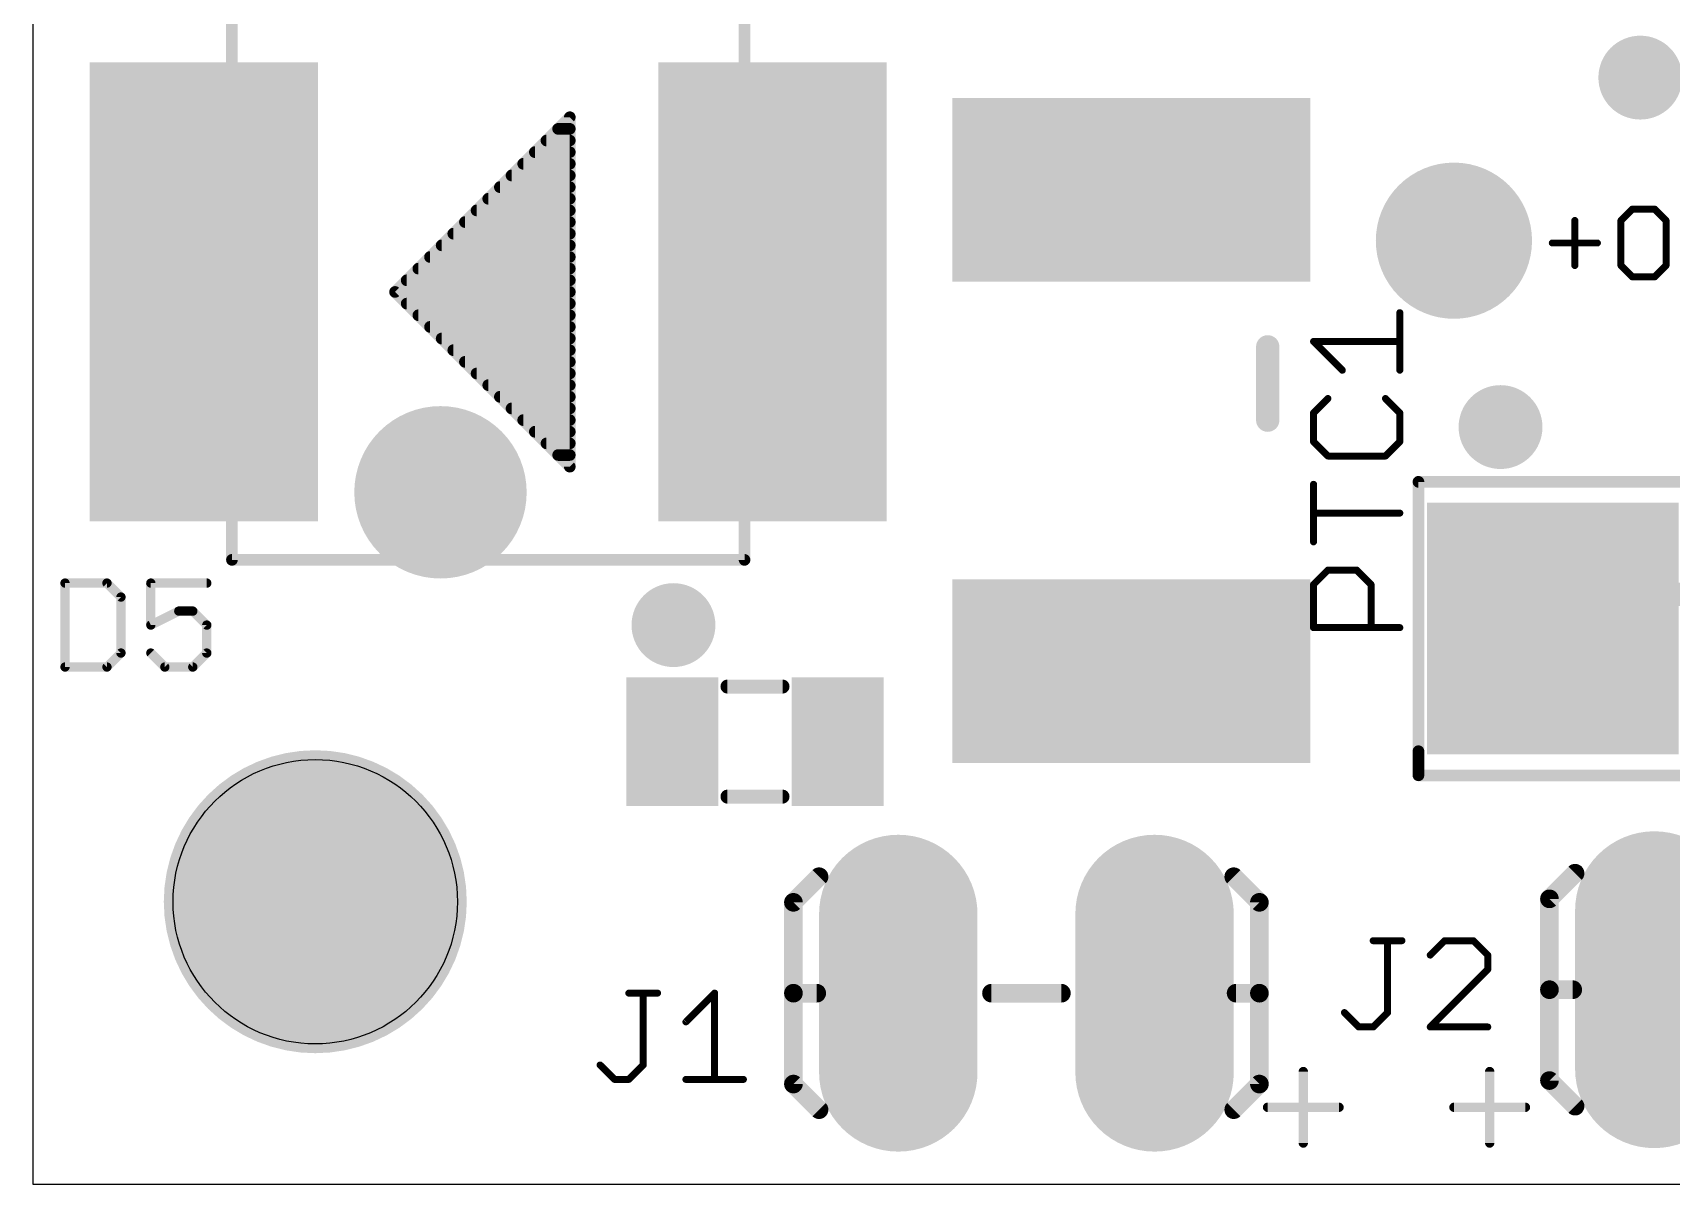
# Model space of a CAD drawing. Extents: x 0 to 96, y -11 to 42.
# Drawn here: x 0 to 17.86, y 0 to 12.55 of the extents above; entities that cross this region are included whole.
import ezdxf

# ---------------------------------------------------------------- set-up
doc = ezdxf.new("R2010")
doc.units = 0
for name, color, linetype in [('17', 82, 'CONTINUOUS'), ('18', 82, 'CONTINUOUS'), ('20', 7, 'CONTINUOUS'), ('21', 253, 'CONTINUOUS'), ('22', 253, 'CONTINUOUS'), ('29', 253, 'CONTINUOUS')]:
    doc.layers.add(name, color=color, linetype=linetype)

# ---------------------------------------------------------------- blocks, each defined once
blk = doc.blocks.new('RECT')
blk.add_solid([(-0.5, -0.5), (0.5, -0.5), (-0.5, 0.5), (0.5, 0.5)])
blk = doc.blocks.new('LONGP100')
at = {"const_width": 1}
blk.add_lwpolyline([(-0.5, 0), (0.5, 0)], dxfattribs=at)
at = {"const_width": 0.5}
for points in [[(-0.5, 0.25, 1), (-0.5, -0.25)], [(0.5, -0.25, 1), (0.5, 0.25)]]:
    blk.add_lwpolyline(points, format="xyb", dxfattribs=at)
blk = doc.blocks.new('ROUNDP')
at = {"const_width": 0.5}
blk.add_lwpolyline([(0, -0.25, 1), (0, 0.25, 1), (0, -0.25)], format="xyb", dxfattribs=at)
blk = doc.blocks.new('ROUNDV')
at = {"const_width": 0.5}
blk.add_lwpolyline([(0, -0.25, 1), (0, 0.25, 1), (0, -0.25)], format="xyb", dxfattribs=at)

msp = doc.modelspace()

# ---------------------------------------------------------------- linework, layer by layer
at = {"layer": '20'}
for p, q in [((0, 34), (0, 0)), ((0, 0), (29.35, 0))]:
    msp.add_line(p, q, dxfattribs=at)
msp.add_circle((3.08, 3.08), 1.55, dxfattribs=at)
at = {"layer": '21'}
for points, const_width in [([(2.1717, 6.8072), (2.1717, 12.6492)], 0.127), ([(7.7597, 12.6492), (7.7597, 6.8072)], 0.127), ([(3.9497, 9.7282), (5.8547, 11.6332)], 0.127), ([(5.8547, 11.6332), (5.8547, 7.8232)], 0.127), ([(5.8547, 11.3792), (5.6007, 11.3792)], 0.127), ([(5.8547, 11.5062), (5.7277, 11.5062)], 0.127), ([(5.8547, 11.2522), (5.4737, 11.2522)], 0.127), ([(5.8547, 11.1252), (5.3467, 11.1252)], 0.127), ([(5.8547, 10.8712), (5.0927, 10.8712)], 0.127), ([(5.8547, 10.9982), (5.2197, 10.9982)], 0.127), ([(5.8547, 10.7442), (4.9657, 10.7442)], 0.127), ([(5.8547, 10.4902), (4.7117, 10.4902)], 0.127), ([(5.8547, 10.6172), (4.8387, 10.6172)], 0.127), ([(5.8547, 10.3632), (4.5847, 10.3632)], 0.127), ([(5.8547, 10.2362), (4.4577, 10.2362)], 0.127), ([(5.8547, 9.9822), (4.2037, 9.9822)], 0.127), ([(5.8547, 10.1092), (4.3307, 10.1092)], 0.127), ([(5.8547, 9.8552), (4.0767, 9.8552)], 0.127), ([(5.8547, 7.8232), (3.9497, 9.7282)], 0.127), ([(5.8547, 9.7282), (3.9497, 9.7282)], 0.127), ([(5.8547, 9.6012), (4.0767, 9.6012)], 0.127), ([(5.8547, 9.4742), (4.2037, 9.4742)], 0.127), ([(14.904, 8.8749), (14.904, 9.5019)], 0.0762), ([(5.8547, 9.3472), (4.3307, 9.3472)], 0.127), ([(5.8547, 9.2202), (4.4577, 9.2202)], 0.127), ([(5.8547, 9.0932), (4.5847, 9.0932)], 0.127), ([(14.2769, 8.8749), (13.9634, 9.1884)], 0.0762), ([(13.9634, 9.1884), (14.904, 9.1884)], 0.0762), ([(5.8547, 8.9662), (4.7117, 8.9662)], 0.127), ([(5.8547, 8.8392), (4.8387, 8.8392)], 0.127), ([(5.8547, 8.7122), (4.9657, 8.7122)], 0.127), ([(5.8547, 8.5852), (5.0927, 8.5852)], 0.127), ([(14.1202, 8.5664), (13.9634, 8.4097)], 0.0762), ([(14.904, 8.4097), (14.7472, 8.5664)], 0.0762), ([(5.8547, 8.4582), (5.2197, 8.4582)], 0.127), ([(13.9634, 8.4097), (13.9634, 8.0961)], 0.0762), ([(14.904, 8.0961), (14.904, 8.4097)], 0.0762), ([(5.8547, 8.3312), (5.3467, 8.3312)], 0.127), ([(5.8547, 8.2042), (5.4737, 8.2042)], 0.127), ([(5.8547, 8.0772), (5.6007, 8.0772)], 0.127), ([(13.9634, 8.0961), (14.1202, 7.9394)], 0.0762), ([(14.7472, 7.9394), (14.904, 8.0961)], 0.0762), ([(5.8547, 7.9502), (5.7277, 7.9502)], 0.127), ([(14.1202, 7.9394), (14.7472, 7.9394)], 0.0762), ([(15.107, 4.6639), (15.107, 7.6579)], 0.127), ([(15.107, 7.6579), (22.712, 7.6579)], 0.127), ([(13.9634, 7.0038), (13.9634, 7.6309)], 0.0762), ([(14.904, 7.3174), (13.9634, 7.3174)], 0.0762), ([(7.7597, 6.8072), (2.1717, 6.8072)], 0.127), ([(13.9634, 6.5386), (14.1202, 6.6954)], 0.0762), ([(14.1202, 6.6954), (14.4337, 6.6954)], 0.0762), ([(14.4337, 6.6954), (14.5905, 6.5386)], 0.0762), ([(0.3515, 6.554), (0.3515, 5.6388)], 0.1016), ([(0.8091, 6.554), (0.3515, 6.554)], 0.1016), ([(0.9616, 6.4015), (0.8091, 6.554)], 0.1016), ([(0.9616, 5.7913), (0.9616, 6.4015)], 0.1016), ([(1.8971, 6.554), (1.287, 6.554)], 0.1016), ([(1.287, 6.554), (1.287, 6.0964)], 0.1016), ([(13.9634, 6.0683), (13.9634, 6.5386)], 0.0762), ([(14.5905, 6.5386), (14.5905, 6.0683)], 0.0762), ([(1.287, 6.0964), (1.592, 6.2489)], 0.1016), ([(1.592, 6.2489), (1.7446, 6.2489)], 0.1016), ([(1.7446, 6.2489), (1.8971, 6.0964)], 0.1016), ([(1.8971, 6.0964), (1.8971, 5.7913)], 0.1016), ([(14.904, 6.0683), (13.9634, 6.0683)], 0.0762), ([(0.8091, 5.6388), (0.9616, 5.7913)], 0.1016), ([(1.4395, 5.6388), (1.287, 5.7913)], 0.1016), ([(1.8971, 5.7913), (1.7446, 5.6388)], 0.1016), ([(0.3515, 5.6388), (0.8091, 5.6388)], 0.1016), ([(1.7446, 5.6388), (1.4395, 5.6388)], 0.1016), ([(7.574, 5.426), (8.174, 5.426)], 0.1524), ([(15.107, 4.6639), (15.107, 4.7214)], 0.127), ([(15.107, 4.4579), (15.107, 4.6639)], 0.127), ([(22.712, 4.4579), (15.107, 4.4579)], 0.127), ([(7.574, 4.226), (8.174, 4.226)], 0.1524), ([(8.2931, 3.0734), (8.5725, 3.3528)], 0.2032), ([(13.3731, 3.0734), (13.0937, 3.3528)], 0.2032), ([(16.5354, 3.1115), (16.8148, 3.3909)], 0.2032), ([(8.2931, 2.0828), (8.2931, 3.0734)], 0.2032), ([(13.3731, 2.0828), (13.3731, 3.0734)], 0.2032), ([(16.5354, 2.1209), (16.5354, 3.1115)], 0.2032), ([(14.6137, 2.6551), (14.9273, 2.6551)], 0.0762), ([(14.7705, 1.8713), (14.7705, 2.6551)], 0.0762), ([(15.3925, 2.6551), (15.2357, 2.4983)], 0.0762), ([(15.706, 2.6551), (15.3925, 2.6551)], 0.0762), ([(15.8628, 2.4983), (15.706, 2.6551)], 0.0762), ([(15.8628, 2.3416), (15.8628, 2.4983)], 0.0762), ([(15.2357, 1.7145), (15.8628, 2.3416)], 0.0762), ([(8.2931, 2.0828), (8.5471, 2.0828)], 0.2032), ([(8.2931, 2.0828), (8.2931, 1.0922)], 0.2032), ([(11.2141, 2.0828), (10.4521, 2.0828)], 0.2032), ([(13.3731, 2.0828), (13.1191, 2.0828)], 0.2032), ([(13.3731, 2.0828), (13.3731, 1.0922)], 0.2032), ([(16.5354, 2.1209), (16.7894, 2.1209)], 0.2032), ([(16.5354, 2.1209), (16.5354, 1.1303)], 0.2032), ([(6.4984, 2.0836), (6.812, 2.0836)], 0.0762), ([(6.6552, 1.2998), (6.6552, 2.0836)], 0.0762), ([(7.1204, 1.7701), (7.434, 2.0836)], 0.0762), ([(7.434, 2.0836), (7.434, 1.143)], 0.0762), ([(14.3002, 1.8713), (14.457, 1.7145)], 0.0762), ([(14.6137, 1.7145), (14.7705, 1.8713)], 0.0762), ([(14.457, 1.7145), (14.6137, 1.7145)], 0.0762), ([(15.8628, 1.7145), (15.2357, 1.7145)], 0.0762), ([(6.1849, 1.2998), (6.3417, 1.143)], 0.0762), ([(6.4984, 1.143), (6.6552, 1.2998)], 0.0762), ([(13.8518, 1.2285), (13.8518, 0.4489)], 0.1016), ([(15.8838, 1.2285), (15.8838, 0.4489)], 0.1016), ([(6.3417, 1.143), (6.4984, 1.143)], 0.0762), ([(7.1204, 1.143), (7.7475, 1.143)], 0.0762), ([(8.2931, 1.0922), (8.5725, 0.8128)], 0.2032), ([(13.3731, 1.0922), (13.0937, 0.8128)], 0.2032), ([(16.5354, 1.1303), (16.8148, 0.8509)], 0.2032), ([(13.462, 0.8387), (14.2416, 0.8387)], 0.1016), ([(15.494, 0.8387), (16.2736, 0.8387)], 0.1016)]:
    msp.add_lwpolyline(points, dxfattribs=dict(at, const_width=const_width))
for points, const_width in [([(5.8864, 11.6332, 1), (5.823, 11.6332)], 0.0635), ([(5.8772, 11.6107, 1), (5.8322, 11.6557)], 0.0635), ([(5.6007, 11.411, 1), (5.6007, 11.3475)], 0.0635), ([(5.7277, 11.538, 1), (5.7277, 11.4744)], 0.0635), ([(5.8547, 11.4744, 1), (5.8547, 11.538)], 0.0635), ([(5.8547, 11.3475, 1), (5.8547, 11.411)], 0.0635), ([(5.4737, 11.284, 1), (5.4737, 11.2204)], 0.0635), ([(5.8547, 11.2204, 1), (5.8547, 11.284)], 0.0635), ([(5.3467, 11.157, 1), (5.3467, 11.0935)], 0.0635), ([(5.8547, 11.0935, 1), (5.8547, 11.157)], 0.0635), ([(5.0927, 10.903, 1), (5.0927, 10.8394)], 0.0635), ([(5.2197, 11.03, 1), (5.2197, 10.9665)], 0.0635), ([(5.8547, 10.9665, 1), (5.8547, 11.03)], 0.0635), ([(5.8547, 10.8394, 1), (5.8547, 10.903)], 0.0635), ([(4.9657, 10.776, 1), (4.9657, 10.7125)], 0.0635), ([(5.8547, 10.7125, 1), (5.8547, 10.776)], 0.0635), ([(4.7117, 10.522, 1), (4.7117, 10.4584)], 0.0635), ([(4.8387, 10.649, 1), (4.8387, 10.5854)], 0.0635), ([(5.8547, 10.5854, 1), (5.8547, 10.649)], 0.0635), ([(5.8547, 10.4584, 1), (5.8547, 10.522)], 0.0635), ([(4.5847, 10.395, 1), (4.5847, 10.3315)], 0.0635), ([(5.8547, 10.3315, 1), (5.8547, 10.395)], 0.0635), ([(4.4577, 10.268, 1), (4.4577, 10.2044)], 0.0635), ([(5.8547, 10.2044, 1), (5.8547, 10.268)], 0.0635), ([(4.2037, 10.014, 1), (4.2037, 9.9505)], 0.0635), ([(4.3307, 10.141, 1), (4.3307, 10.0775)], 0.0635), ([(5.8547, 10.0775, 1), (5.8547, 10.141)], 0.0635), ([(5.8547, 9.9505, 1), (5.8547, 10.014)], 0.0635), ([(4.0767, 9.887, 1), (4.0767, 9.8234)], 0.0635), ([(5.8547, 9.8234, 1), (5.8547, 9.887)], 0.0635), ([(3.9722, 9.7507, 1), (3.9272, 9.7057)], 0.0635), ([(3.9272, 9.7507, 1), (3.9722, 9.7057)], 0.0635), ([(3.9497, 9.76, 1), (3.9497, 9.6965)], 0.0635), ([(4.0767, 9.633, 1), (4.0767, 9.5694)], 0.0635), ([(5.8547, 9.6965, 1), (5.8547, 9.76)], 0.0635), ([(5.8547, 9.5694, 1), (5.8547, 9.633)], 0.0635), ([(4.2037, 9.506, 1), (4.2037, 9.4424)], 0.0635), ([(5.8547, 9.4424, 1), (5.8547, 9.506)], 0.0635), ([(14.923, 9.5019, 1), (14.8849, 9.5019)], 0.0381), ([(4.3307, 9.379, 1), (4.3307, 9.3155)], 0.0635), ([(5.8547, 9.3155, 1), (5.8547, 9.379)], 0.0635), ([(4.4577, 9.252, 1), (4.4577, 9.1884)], 0.0635), ([(4.5847, 9.125, 1), (4.5847, 9.0615)], 0.0635), ([(5.8547, 9.1884, 1), (5.8547, 9.252)], 0.0635), ([(5.8547, 9.0615, 1), (5.8547, 9.125)], 0.0635), ([(13.9769, 9.2019, 1), (13.9499, 9.1749)], 0.0381), ([(13.9634, 9.2075, 1), (13.9634, 9.1694)], 0.0381), ([(14.904, 9.1694, 1), (14.904, 9.2075)], 0.0381), ([(4.7117, 8.998, 1), (4.7117, 8.9345)], 0.0635), ([(5.8547, 8.9345, 1), (5.8547, 8.998)], 0.0635), ([(4.8387, 8.871, 1), (4.8387, 8.8074)], 0.0635), ([(4.9657, 8.744, 1), (4.9657, 8.6805)], 0.0635), ([(5.8547, 8.8074, 1), (5.8547, 8.871)], 0.0635), ([(5.8547, 8.6805, 1), (5.8547, 8.744)], 0.0635), ([(14.2635, 8.8614, 1), (14.2904, 8.8883)], 0.0381), ([(14.8849, 8.8749, 1), (14.923, 8.8749)], 0.0381), ([(5.0927, 8.617, 1), (5.0927, 8.5534)], 0.0635), ([(5.8547, 8.5534, 1), (5.8547, 8.617)], 0.0635), ([(14.1336, 8.553, 1), (14.1067, 8.5799)], 0.0381), ([(14.7607, 8.5799, 1), (14.7338, 8.553)], 0.0381), ([(5.2197, 8.49, 1), (5.2197, 8.4264)], 0.0635), ([(5.8547, 8.4264, 1), (5.8547, 8.49)], 0.0635), ([(13.9824, 8.4097, 1), (13.9443, 8.4097)], 0.0381), ([(13.9499, 8.4231, 1), (13.9769, 8.3962)], 0.0381), ([(14.923, 8.4097, 1), (14.8849, 8.4097)], 0.0381), ([(14.8905, 8.3962, 1), (14.9175, 8.4231)], 0.0381), ([(5.3467, 8.363, 1), (5.3467, 8.2995)], 0.0635), ([(5.4737, 8.236, 1), (5.4737, 8.1724)], 0.0635), ([(5.8547, 8.2995, 1), (5.8547, 8.363)], 0.0635), ([(5.8547, 8.1724, 1), (5.8547, 8.236)], 0.0635), ([(5.6007, 8.109, 1), (5.6007, 8.0455)], 0.0635), ([(5.8547, 8.0455, 1), (5.8547, 8.109)], 0.0635), ([(13.9769, 8.1096, 1), (13.9499, 8.0827)], 0.0381), ([(13.9443, 8.0961, 1), (13.9824, 8.0961)], 0.0381), ([(14.8849, 8.0961, 1), (14.923, 8.0961)], 0.0381), ([(14.9175, 8.0827, 1), (14.8905, 8.1096)], 0.0381), ([(5.7277, 7.982, 1), (5.7277, 7.9185)], 0.0635), ([(5.8322, 7.8007, 1), (5.8772, 7.8457)], 0.0635), ([(5.8547, 7.9185, 1), (5.8547, 7.982)], 0.0635), ([(14.1202, 7.9584, 1), (14.1202, 7.9203)], 0.0381), ([(14.1067, 7.9259, 1), (14.1336, 7.9528)], 0.0381), ([(14.7338, 7.9528, 1), (14.7607, 7.9259)], 0.0381), ([(14.7472, 7.9203, 1), (14.7472, 7.9584)], 0.0381), ([(5.823, 7.8232, 1), (5.8864, 7.8232)], 0.0635), ([(15.107, 7.6897, 1), (15.107, 7.6262)], 0.0635), ([(15.1388, 7.6579, 1), (15.0753, 7.6579)], 0.0635), ([(13.9824, 7.6309, 1), (13.9443, 7.6309)], 0.0381), ([(13.9634, 7.3364, 1), (13.9634, 7.2983)], 0.0381), ([(14.904, 7.2983, 1), (14.904, 7.3364)], 0.0381), ([(13.9443, 7.0038, 1), (13.9824, 7.0038)], 0.0381), ([(2.1399, 6.8072, 1), (2.2035, 6.8072)], 0.0635), ([(2.1717, 6.8389, 1), (2.1717, 6.7755)], 0.0635), ([(7.728, 6.8072, 1), (7.7915, 6.8072)], 0.0635), ([(7.7597, 6.7755, 1), (7.7597, 6.8389)], 0.0635), ([(14.1202, 6.7144, 1), (14.1202, 6.6763)], 0.0381), ([(14.1336, 6.6819, 1), (14.1067, 6.7089)], 0.0381), ([(14.4472, 6.7089, 1), (14.4202, 6.6819)], 0.0381), ([(14.4337, 6.6763, 1), (14.4337, 6.7144)], 0.0381), ([(0.3769, 6.554, 1), (0.3261, 6.554)], 0.0508), ([(0.3515, 6.5794, 1), (0.3515, 6.5286)], 0.0508), ([(0.827, 6.5719, 1), (0.7911, 6.536)], 0.0508), ([(0.8091, 6.5286, 1), (0.8091, 6.5794)], 0.0508), ([(0.987, 6.4015, 1), (0.9362, 6.4015)], 0.0508), ([(0.9436, 6.3835, 1), (0.9795, 6.4194)], 0.0508), ([(1.287, 6.5794, 1), (1.287, 6.5286)], 0.0508), ([(1.3124, 6.554, 1), (1.2616, 6.554)], 0.0508), ([(1.8971, 6.5286, 1), (1.8971, 6.5794)], 0.0508), ([(13.9824, 6.5386, 1), (13.9443, 6.5386)], 0.0381), ([(13.9499, 6.5521, 1), (13.9769, 6.5252)], 0.0381), ([(14.6095, 6.5386, 1), (14.5714, 6.5386)], 0.0381), ([(14.577, 6.5252, 1), (14.6039, 6.5521)], 0.0381), ([(1.592, 6.2743, 1), (1.592, 6.2235)], 0.0508), ([(1.6034, 6.2262, 1), (1.5807, 6.2716)], 0.0508), ([(1.7625, 6.2669, 1), (1.7266, 6.231)], 0.0508), ([(1.7446, 6.2235, 1), (1.7446, 6.2743)], 0.0508), ([(1.2756, 6.1191, 1), (1.2983, 6.0737)], 0.0508), ([(1.2616, 6.0964, 1), (1.3124, 6.0964)], 0.0508), ([(1.9225, 6.0964, 1), (1.8717, 6.0964)], 0.0508), ([(1.8791, 6.0784, 1), (1.9151, 6.1144)], 0.0508), ([(13.9634, 6.0874, 1), (13.9634, 6.0493)], 0.0381), ([(13.9443, 6.0683, 1), (13.9824, 6.0683)], 0.0381), ([(14.5714, 6.0683, 1), (14.6095, 6.0683)], 0.0381), ([(14.904, 6.0493, 1), (14.904, 6.0874)], 0.0381), ([(0.9362, 5.7913, 1), (0.987, 5.7913)], 0.0508), ([(0.9795, 5.7734, 1), (0.9436, 5.8093)], 0.0508), ([(1.3049, 5.8093, 1), (1.269, 5.7734)], 0.0508), ([(1.8717, 5.7913, 1), (1.9225, 5.7913)], 0.0508), ([(1.9151, 5.7734, 1), (1.8791, 5.8093)], 0.0508), ([(0.3515, 5.6642, 1), (0.3515, 5.6134)], 0.0508), ([(0.3261, 5.6388, 1), (0.3769, 5.6388)], 0.0508), ([(0.7911, 5.6568, 1), (0.827, 5.6208)], 0.0508), ([(0.8091, 5.6134, 1), (0.8091, 5.6642)], 0.0508), ([(1.4395, 5.6642, 1), (1.4395, 5.6134)], 0.0508), ([(1.4215, 5.6208, 1), (1.4575, 5.6568)], 0.0508), ([(1.7266, 5.6568, 1), (1.7625, 5.6208)], 0.0508), ([(1.7446, 5.6134, 1), (1.7446, 5.6642)], 0.0508), ([(7.574, 5.4641, 1), (7.574, 5.3879)], 0.0762), ([(8.174, 5.3879, 1), (8.174, 5.4641)], 0.0762), ([(15.1388, 4.7214, 1), (15.0753, 4.7214)], 0.0635), ([(15.1388, 4.6639, 1), (15.0753, 4.6639)], 0.0635), ([(15.0753, 4.6639, 1), (15.1388, 4.6639)], 0.0635), ([(15.0753, 4.6639, 1), (15.1388, 4.6639)], 0.0635), ([(15.107, 4.4897, 1), (15.107, 4.4262)], 0.0635), ([(15.0753, 4.4579, 1), (15.1388, 4.4579)], 0.0635), ([(7.574, 4.2641, 1), (7.574, 4.1879)], 0.0762), ([(8.174, 4.1879, 1), (8.174, 4.2641)], 0.0762), ([(8.6084, 3.3169, 1), (8.5366, 3.3887)], 0.1016), ([(13.1296, 3.3887, 1), (13.0578, 3.3169)], 0.1016), ([(16.8507, 3.355, 1), (16.7789, 3.4268)], 0.1016), ([(8.3439, 3.0734, 1), (8.2423, 3.0734)], 0.1016), ([(8.2572, 3.1093, 1), (8.329, 3.0375)], 0.1016), ([(13.4239, 3.0734, 1), (13.3223, 3.0734)], 0.1016), ([(13.3372, 3.0375, 1), (13.409, 3.1093)], 0.1016), ([(16.5862, 3.1115, 1), (16.4846, 3.1115)], 0.1016), ([(16.4995, 3.1474, 1), (16.5713, 3.0756)], 0.1016), ([(14.6137, 2.6742, 1), (14.6137, 2.6361)], 0.0381), ([(14.7896, 2.6551, 1), (14.7515, 2.6551)], 0.0381), ([(14.9273, 2.6361, 1), (14.9273, 2.6742)], 0.0381), ([(15.3925, 2.6742, 1), (15.3925, 2.6361)], 0.0381), ([(15.406, 2.6416, 1), (15.379, 2.6686)], 0.0381), ([(15.7195, 2.6686, 1), (15.6925, 2.6416)], 0.0381), ([(15.706, 2.6361, 1), (15.706, 2.6742)], 0.0381), ([(15.2222, 2.5118, 1), (15.2492, 2.4849)], 0.0381), ([(15.8818, 2.4983, 1), (15.8437, 2.4983)], 0.0381), ([(15.8493, 2.4849, 1), (15.8763, 2.5118)], 0.0381), ([(15.8437, 2.3416, 1), (15.8818, 2.3416)], 0.0381), ([(15.8763, 2.3281, 1), (15.8493, 2.355)], 0.0381), ([(8.2931, 2.1336, 1), (8.2931, 2.032)], 0.1016), ([(8.3439, 2.0828, 1), (8.2423, 2.0828)], 0.1016), ([(8.5471, 2.032, 1), (8.5471, 2.1336)], 0.1016), ([(10.4521, 2.1336, 1), (10.4521, 2.032)], 0.1016), ([(11.2141, 2.032, 1), (11.2141, 2.1336)], 0.1016), ([(13.1191, 2.1336, 1), (13.1191, 2.032)], 0.1016), ([(13.4239, 2.0828, 1), (13.3223, 2.0828)], 0.1016), ([(13.3731, 2.032, 1), (13.3731, 2.1336)], 0.1016), ([(16.5354, 2.1717, 1), (16.5354, 2.0701)], 0.1016), ([(16.5862, 2.1209, 1), (16.4846, 2.1209)], 0.1016), ([(16.4846, 2.1209, 1), (16.5862, 2.1209)], 0.1016), ([(16.7894, 2.0701, 1), (16.7894, 2.1717)], 0.1016), ([(6.4984, 2.1027, 1), (6.4984, 2.0646)], 0.0381), ([(6.6743, 2.0836, 1), (6.6362, 2.0836)], 0.0381), ([(6.812, 2.0646, 1), (6.812, 2.1027)], 0.0381), ([(7.453, 2.0836, 1), (7.4149, 2.0836)], 0.0381), ([(7.4474, 2.0701, 1), (7.4205, 2.0971)], 0.0381), ([(8.2423, 2.0828, 1), (8.3439, 2.0828)], 0.1016), ([(13.3223, 2.0828, 1), (13.4239, 2.0828)], 0.1016), ([(7.1069, 1.7835, 1), (7.1339, 1.7566)], 0.0381), ([(14.3137, 1.8847, 1), (14.2867, 1.8578)], 0.0381), ([(14.7515, 1.8713, 1), (14.7896, 1.8713)], 0.0381), ([(14.784, 1.8578, 1), (14.757, 1.8847)], 0.0381), ([(14.457, 1.7336, 1), (14.457, 1.6955)], 0.0381), ([(14.4435, 1.701, 1), (14.4704, 1.728)], 0.0381), ([(14.6003, 1.728, 1), (14.6272, 1.701)], 0.0381), ([(14.6137, 1.6955, 1), (14.6137, 1.7336)], 0.0381), ([(15.2357, 1.7336, 1), (15.2357, 1.6955)], 0.0381), ([(15.2222, 1.728, 1), (15.2492, 1.701)], 0.0381), ([(15.8628, 1.6955, 1), (15.8628, 1.7336)], 0.0381), ([(6.1984, 1.3132, 1), (6.1714, 1.2863)], 0.0381), ([(6.6362, 1.2998, 1), (6.6743, 1.2998)], 0.0381), ([(6.6687, 1.2863, 1), (6.6417, 1.3132)], 0.0381), ([(13.8772, 1.2285, 1), (13.8264, 1.2285)], 0.0508), ([(15.9092, 1.2285, 1), (15.8584, 1.2285)], 0.0508), ([(6.3417, 1.1621, 1), (6.3417, 1.124)], 0.0381), ([(6.3282, 1.1295, 1), (6.3551, 1.1565)], 0.0381), ([(6.485, 1.1565, 1), (6.5119, 1.1295)], 0.0381), ([(6.4984, 1.124, 1), (6.4984, 1.1621)], 0.0381), ([(7.1204, 1.1621, 1), (7.1204, 1.124)], 0.0381), ([(7.4149, 1.143, 1), (7.453, 1.143)], 0.0381), ([(7.7475, 1.124, 1), (7.7475, 1.1621)], 0.0381), ([(8.329, 1.1281, 1), (8.2572, 1.0563)], 0.1016), ([(8.2423, 1.0922, 1), (8.3439, 1.0922)], 0.1016), ([(13.3223, 1.0922, 1), (13.4239, 1.0922)], 0.1016), ([(13.409, 1.0563, 1), (13.3372, 1.1281)], 0.1016), ([(16.5713, 1.1662, 1), (16.4995, 1.0944)], 0.1016), ([(16.4846, 1.1303, 1), (16.5862, 1.1303)], 0.1016), ([(8.5366, 0.7769, 1), (8.6084, 0.8487)], 0.1016), ([(13.0578, 0.8487, 1), (13.1296, 0.7769)], 0.1016), ([(16.7789, 0.815, 1), (16.8507, 0.8868)], 0.1016), ([(13.462, 0.8641, 1), (13.462, 0.8133)], 0.0508), ([(14.2416, 0.8133, 1), (14.2416, 0.8641)], 0.0508), ([(15.494, 0.8641, 1), (15.494, 0.8133)], 0.0508), ([(16.2736, 0.8133, 1), (16.2736, 0.8641)], 0.0508), ([(13.8264, 0.4489, 1), (13.8772, 0.4489)], 0.0508), ([(15.8584, 0.4489, 1), (15.9092, 0.4489)], 0.0508)]:
    msp.add_lwpolyline(points, format="xyb", dxfattribs=dict(at, const_width=const_width))
at = {"layer": '22'}
for points, const_width in [([(13.464, 11.33), (13.464, 10.53)], 0.254), ([(16.8121, 10.5077), (16.8121, 10.0162)], 0.0762), ([(17.3148, 10.5077), (17.4377, 10.6305)], 0.0762), ([(17.3148, 10.0162), (17.3148, 10.5077)], 0.0762), ([(17.4377, 10.6305), (17.6834, 10.6305)], 0.0762), ([(17.6834, 10.6305), (17.8063, 10.5077)], 0.0762), ([(17.8063, 10.5077), (17.8063, 10.0162)], 0.0762), ([(17.0579, 10.2619), (16.5664, 10.2619)], 0.0762), ([(17.4377, 9.8933), (17.3148, 10.0162)], 0.0762), ([(17.8063, 10.0162), (17.6834, 9.8933)], 0.0762), ([(17.6834, 9.8933), (17.4377, 9.8933)], 0.0762), ([(13.464, 9.13), (13.464, 8.33)], 0.254), ([(16.564, 6.43), (20.064, 6.43)], 0.254)]:
    msp.add_lwpolyline(points, dxfattribs=dict(at, const_width=const_width))
for points, const_width in [([(13.5275, 11.33, 1), (13.4005, 11.33)], 0.127), ([(13.4005, 10.53, 1), (13.5275, 10.53)], 0.127), ([(16.8312, 10.5077, 1), (16.7931, 10.5077)], 0.0381), ([(17.3339, 10.5077, 1), (17.2958, 10.5077)], 0.0381), ([(17.3013, 10.5211, 1), (17.3283, 10.4942)], 0.0381), ([(17.4377, 10.6496, 1), (17.4377, 10.6115)], 0.0381), ([(17.4511, 10.6171, 1), (17.4242, 10.644)], 0.0381), ([(17.6969, 10.644, 1), (17.6699, 10.6171)], 0.0381), ([(17.6834, 10.6115, 1), (17.6834, 10.6496)], 0.0381), ([(17.8253, 10.5077, 1), (17.7872, 10.5077)], 0.0381), ([(17.7928, 10.4942, 1), (17.8198, 10.5211)], 0.0381), ([(16.5664, 10.281, 1), (16.5664, 10.2429)], 0.0381), ([(17.0579, 10.2429, 1), (17.0579, 10.281)], 0.0381), ([(16.7931, 10.0162, 1), (16.8312, 10.0162)], 0.0381), ([(17.3283, 10.0296, 1), (17.3013, 10.0027)], 0.0381), ([(17.2958, 10.0162, 1), (17.3339, 10.0162)], 0.0381), ([(17.7872, 10.0162, 1), (17.8253, 10.0162)], 0.0381), ([(17.8198, 10.0027, 1), (17.7928, 10.0296)], 0.0381), ([(17.4377, 9.9123, 1), (17.4377, 9.8742)], 0.0381), ([(17.4242, 9.8798, 1), (17.4511, 9.9068)], 0.0381), ([(17.6699, 9.9068, 1), (17.6969, 9.8798)], 0.0381), ([(17.6834, 9.8742, 1), (17.6834, 9.9123)], 0.0381), ([(13.5275, 9.13, 1), (13.4005, 9.13)], 0.127), ([(13.4005, 8.33, 1), (13.5275, 8.33)], 0.127), ([(16.564, 6.4935, 1), (16.564, 6.3665)], 0.127)]:
    msp.add_lwpolyline(points, format="xyb", dxfattribs=dict(at, const_width=const_width))
at = {"layer": '29', "const_width": 1.6516}
msp.add_lwpolyline([(3.08, 2.2542, 1), (3.08, 3.9058, 1), (3.08, 2.2542)], format="xyb", dxfattribs=at)

# ---------------------------------------------------------------- block references
at = {"layer": '17', "rotation": 90}
for name, p, xscale, yscale in [('ROUNDP', (15.494, 10.287), 1.5, 1.5), ('ROUNDP', (15.494, 10.287), 1.5, 1.5), ('LONGP100', (9.4361, 2.0828), 1.524, 1.524), ('LONGP100', (9.4361, 2.0828), 1.524, 1.524), ('LONGP100', (12.2301, 2.0828), 1.524, 1.524), ('LONGP100', (12.2301, 2.0828), 1.524, 1.524), ('LONGP100', (17.6784, 2.1209), 1.524, 1.524), ('LONGP100', (17.6784, 2.1209), 1.524, 1.524)]:
    msp.add_blockref(name, p, dxfattribs=dict(at, xscale=xscale, yscale=yscale))
at = {"layer": '18'}
for p, xscale, yscale in [((17.526, 12.065), 0.9144, 0.9144), ((16.002, 8.255), 0.9144, 0.9144), ((4.445, 7.5438), 1.6764, 1.6764), ((6.985, 6.096), 0.9144, 0.9144)]:
    msp.add_blockref('ROUNDV', p, dxfattribs=dict(at, xscale=xscale, yscale=yscale))
at = {"layer": '29'}
for name, p, xscale, yscale in [('RECT', (1.8657, 9.7282), 2.4892, 5.0032), ('RECT', (8.0657, 9.7282), 2.4892, 5.0032), ('ROUNDV', (4.445, 7.5438), 1.8796, 1.8796), ('RECT', (16.5735, 6.0579), 2.7432, 2.7432), ('RECT', (6.974, 4.826), 1.0032, 1.4032), ('RECT', (8.774, 4.826), 1.0032, 1.4032)]:
    msp.add_blockref(name, p, dxfattribs=dict(at, xscale=xscale, yscale=yscale))
for name, p, xscale, yscale, rotation in [('RECT', (11.9761, 10.8423), 2.0032, 3.9032, 270), ('ROUNDP', (15.494, 10.287), 1.7032, 1.7032, 90), ('RECT', (11.9761, 5.5923), 2.0032, 3.9032, 270), ('LONGP100', (9.4361, 2.0828), 1.7272, 1.7272, 90), ('LONGP100', (12.2301, 2.0828), 1.7272, 1.7272, 90), ('LONGP100', (17.6784, 2.1209), 1.7272, 1.7272, 90)]:
    msp.add_blockref(name, p, dxfattribs=dict(at, xscale=xscale, yscale=yscale, rotation=rotation))

doc.saveas('drawing.dxf')
